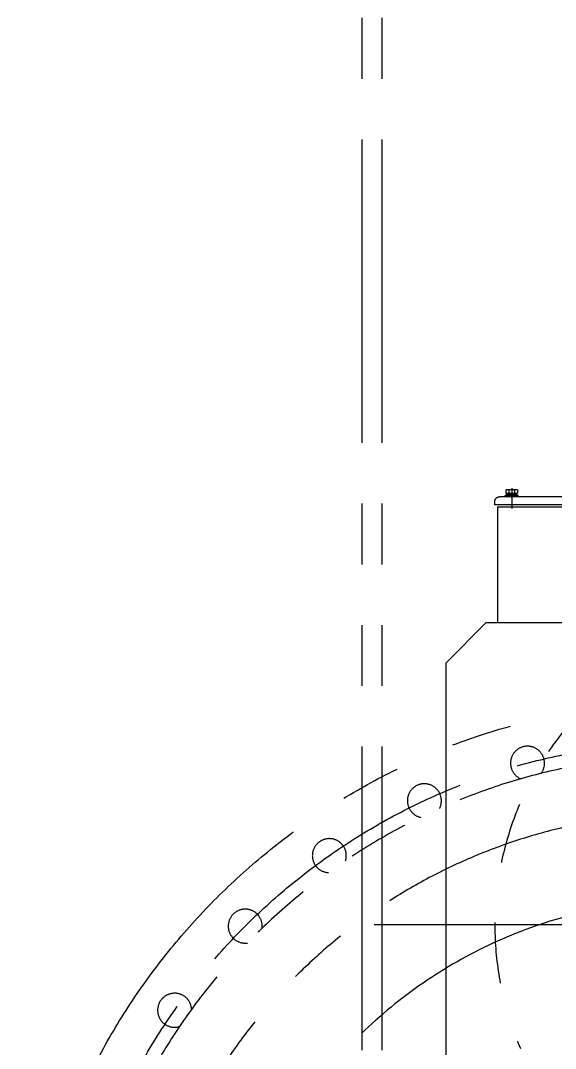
# Model space of a CAD drawing. Header units: millimetres. Extents: x 0 to 12600, y -349 to 8910.
# Drawn here: x 6955 to 7616, y 5811 to 7081 of the extents above; entities that cross this region are included whole.
import ezdxf

# ---------------------------------------------------------------- set-up
doc = ezdxf.new("R2010")
doc.units = ezdxf.units.MM
doc.header["$LTSCALE"] = 300
doc.linetypes.add('G', pattern=[2, 1.25, -0.25, 0.25, -0.25])
doc.linetypes.add('K', pattern=[2.5, 1.25, -0.25, 0.25, -0.25, 0.25, -0.25])
doc.layers.add('05', color=142, linetype='G')
doc.layers.add('07', color=6, linetype='K')

# ---------------------------------------------------------------- blocks, each defined once
blk = doc.blocks.new('weewr')
at = {"layer": '07', "color": 6, "linetype": 'K'}
for radius in [827.5, 777.9]:
    blk.add_circle((11797.9, 7635.2), radius, dxfattribs=at)
for centre, radius, start, end in [((11797.9, 7635.2), 761.4, 173.7719, 156.2281), ((11797.9, 7635.2), 690, 181.4236, 148.5764), ((11797.9, 7635.2), 582.5, 187.2304, 142.7696), ((11046.5, 7433.9), 21, 52.5135, 337.4865), ((11092.9, 7306.5), 21, 62.5135, 347.4865), ((11160.7, 7189.1), 21, 72.5135, 357.4865), ((11247.8, 7085.2), 21, 82.5135, 7.4865), ((11351.7, 6998), 21, 92.5135, 17.4865)]:
    blk.add_arc(centre, radius, start, end, dxfattribs=at)
blk = doc.blocks.new('erewre')
at = {"layer": '07', "color": 6, "linetype": 'K'}
for p, q in [((8446.3, 9816.7), (8446.3, 7251.7)), ((8471.3, 9816.7), (8471.3, 7251.7))]:
    blk.add_line(p, q, dxfattribs=at)
blk.add_arc((8991.8, 8095.7), 381, 336.4874, 203.5126, dxfattribs=at)
blk = doc.blocks.new('fer')
at = {"layer": '05', "color": 142, "linetype": 'G', "ltscale": 1.5}
blk.add_line((16665.3, 6095.7), (15396.5, 6095.7), dxfattribs=at)
at = {"layer": '07', "color": 6, "linetype": 'K', "ltscale": 1.5}
for p, q in [((16488, 6632.6), (16488, 6628.5)), ((16500.6, 6633.2), (16489.8, 6633.2)), ((16491.6, 6632.6), (16491.6, 6628.5)), ((16495.2, 6634.8), (16495.2, 6609.8)), ((16495.2, 6625), (16495.2, 6628.7)), ((16498.8, 6632.6), (16498.8, 6628.5)), ((16502.4, 6632.6), (16502.4, 6628.5)), ((16120.2, 6624.2), (16510.2, 6624.2)), ((16487.2, 6625.8), (16503.2, 6625.8)), ((16487.2, 6624.2), (16487.2, 6625.8)), ((16487.2, 6624.2), (16503.2, 6624.2)), ((16502.4, 6628.5), (16488, 6628.5)), ((16489.4, 6627.9), (16488.8, 6628.5)), ((16489, 6625.8), (16489, 6627.9)), ((16501.3, 6627.9), (16489, 6627.9)), ((16489, 6625.8), (16501.3, 6625.8)), ((16489.4, 6627.9), (16501, 6627.9)), ((16495.2, 6622.8), (16495.2, 6627.1)), ((16501, 6627.9), (16501.6, 6628.5)), ((16501.3, 6625.8), (16501.3, 6627.9)), ((16503.2, 6624.2), (16503.2, 6625.8)), ((16516.2, 6614.2), (16516.2, 6618.2)), ((16114.2, 6614.2), (16516.2, 6614.2)), ((16512.7, 6611.7), (16117.7, 6611.7)), ((16512.7, 6611.7), (16512.7, 6468.7)), ((16526.8, 6468.7), (15879.3, 6468.7)), ((16576.8, 6418.7), (16526.8, 6468.7)), ((16576.8, 6418.7), (16576.8, 5969.5)), ((16576.8, 5977), (16576.8, 5651.9))]:
    blk.add_line(p, q, dxfattribs=at)
at = {"layer": '07', "color": 6, "linetype": 'K'}
for p, q in [((16495.2, 6625), (16495.2, 6628.7)), ((16489, 6625.8), (16489, 6627.9)), ((16489, 6627.9), (16501.3, 6627.9)), ((16501.3, 6625.8), (16489, 6625.8)), ((16495, 6627.9), (16494, 6625.8)), ((16495.4, 6625.8), (16496.4, 6627.9)), ((16501.3, 6625.8), (16501.3, 6627.9))]:
    blk.add_line(p, q, dxfattribs=at)
at = {"layer": '07', "color": 6, "linetype": 'K', "ltscale": 1.5}
for centre, radius, start, end in [((16489.8, 6630), 3.18, 55.6158, 124.3842), ((16495.2, 6621.3), 11.9, 72.412, 107.588), ((16500.6, 6630), 3.18, 55.6158, 124.3842), ((16510.2, 6618.2), 6, 0, 90)]:
    blk.add_arc(centre, radius, start, end, dxfattribs=at)

msp = doc.modelspace()

# ---------------------------------------------------------------- block references
at = {"layer": '07'}
msp.add_blockref('erewre', (-1070.1, -2132.33), dxfattribs=at)
at = {"layer": '07', "xscale": -1}
msp.add_blockref('fer', (24056.73, -131.32), dxfattribs=at)
at = {"layer": '07', "rotation": 270}
msp.add_blockref('weewr', (147.14, 17210.21), dxfattribs=at)

doc.saveas('drawing.dxf')
